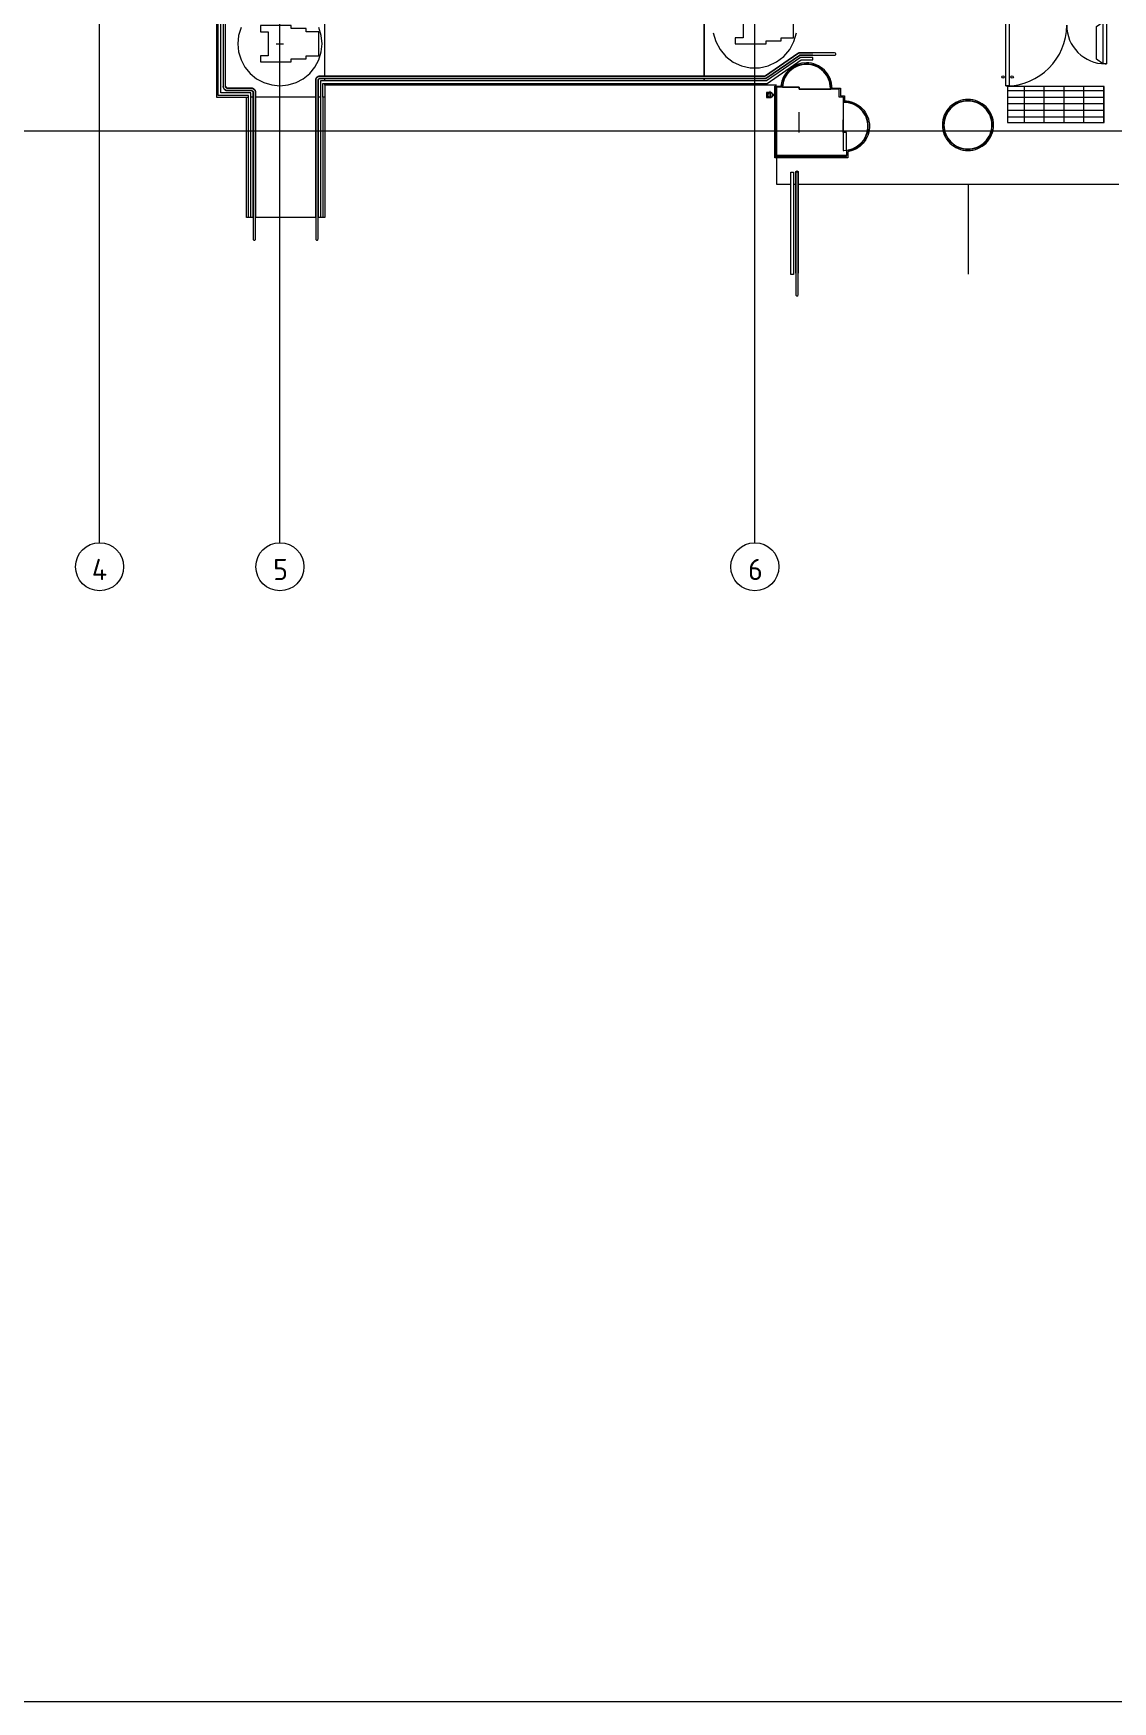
# Model space of a CAD drawing. Header units: millimetres. Extents: x -13069 to 207500, y -71366 to 56785.
# Drawn here: x 125025 to 142978, y -26315 to 1443 of the extents above; entities that cross this region are included whole.
import ezdxf

# ---------------------------------------------------------------- set-up
doc = ezdxf.new("R2010")
doc.units = ezdxf.units.MM
doc.layers.add('PDF _Геометрия', color=7, linetype='Continuous', true_color=0x999999)
doc.layers.add('PDF _Ригели', color=7, linetype='Continuous', true_color=0x959595)
doc.layers.add('PDF _Подложка без мебели', color=7, linetype='Continuous')
doc.layers.add('PDF _Текст', color=7, linetype='Continuous')
doc.styles.add('PDF GOST Common', font='GOST_Common.ttf')

msp = doc.modelspace()

# ---------------------------------------------------------------- hatches: boundary and pattern name
at = {"layer": 'PDF _Подложка без мебели', "true_color": 0xfbfbfb, "transparency": 33554559}
for points in [[(137481.321, 546.545), (137482.423, 579.443), (137494.923, 639.941), (137518.922, 703.942), (137551.622, 760.241), (137592.823, 810.54), (137641.621, 853.54), (137696.72, 888.342), (137752.021, 911.84), (137814.021, 927.844), (137884.721, 934.539), (137884.721, 927.844), (137819.822, 922.344), (137756.62, 906.341), (137690.422, 877.343), (137634.422, 839.544), (137585.52, 792.84), (137545.323, 738.543), (137514.82, 678.24), (137494.923, 613.641), (137486.323, 546.545)], [(138551.121, -504.859), (138551.121, -500.66), (138558.223, -499.457), (138629.423, -483.759), (138698.823, -454.456), (138757.92, -414.96), (138809.22, -365.558), (138848.222, -311.561), (138881.523, -243.757), (138899.821, -177.155), (138906.721, -104.261), (138913.322, -104.261), (138907.423, -171.155), (138889.921, -238.758), (138863.023, -298.06), (138857.322, -307.856), (138825.022, -355.158), (138811.521, -371.058), (138780.723, -402.46), (138763.023, -417.756), (138723.121, -446.357), (138679.722, -470.16), (138640.623, -486.255), (138612.223, -494.556), (138576.423, -502.857)], [(140171.421, -81.36), (140178.422, -150.556), (140196.421, -217.756), (140225.822, -280.756), (140265.623, -337.757), (140314.823, -386.86), (140371.824, -426.758), (140432.524, -455.06), (140500.822, -473.859), (140571.22, -480.158), (140640.422, -474.158), (140707.621, -456.159), (140770.622, -426.758), (140827.623, -386.86), (140876.719, -337.757), (140916.624, -280.756), (140946.025, -217.756), (140964.024, -150.556), (140970.024, -81.36), (140975.523, -81.36), (140970.622, -150.556), (140952.824, -217.756), (140923.924, -280.756), (140884.825, -337.757), (140831.822, -391.956), (140773.924, -432.459), (140709.922, -462.36), (140643.522, -480.158), (140571.22, -486.86), (140504.423, -480.958), (140434.825, -462.958), (140371.824, -434.058), (140314.823, -394.959), (140261.222, -342.658), (140220.024, -284.058), (140190.123, -220.057), (140173.32, -157.16), (140165.721, -81.36)]]:
    msp.add_hatch(color=7, dxfattribs=at).paths.add_polyline_path(points)

# ---------------------------------------------------------------- linework, layer by layer
at = {"layer": 'PDF _Геометрия', "color": 7, "lineweight": 13}
msp.add_lwpolyline([(207020.42, -26314.856), (207020.42, 56785.131), (90620.112, 56785.131), (90620.112, -26314.258)], close=True, dxfattribs=at)
at = {"layer": 'PDF _Подложка без мебели', "lineweight": 18}
for points in [[(137026.622, -7031.659, -0.414193125), (137426.622, -7431.659, -0.414187406), (137026.622, -7831.659, -0.4141845), (136626.622, -7431.659, -0.414190219), (137026.622, -7031.659), (137026.622, 46201.342)], [(126126.622, -7031.659, -0.414193125), (126526.622, -7431.659, -0.414187406), (126126.622, -7831.659, -0.4141845), (125726.622, -7431.659, -0.414190219), (126126.622, -7031.659), (126126.622, 23335.342)], [(129126.622, -7031.659, -0.414193125), (129526.622, -7431.659, -0.414187406), (129126.622, -7831.659, -0.4141845), (128726.622, -7431.659, -0.414190219), (129126.622, -7031.659), (129126.622, 23335.342)], [(128181.321, 2001.745), (128181.321, 561.743), (128181.422, 558.941), (128181.523, 556.14), (128181.822, 553.344), (128182.222, 550.543), (128182.722, 547.741), (128183.323, 545.043), (128184.022, 542.34), (128184.922, 539.642), (128185.823, 537.042), (128186.821, 534.442), (128188.023, 531.842), (128189.222, 529.345), (128190.623, 526.94), (128192.021, 524.542), (128193.522, 522.143), (128195.222, 519.842), (128196.922, 517.645), (128198.722, 515.545), (128200.621, 513.439), (128202.522, 511.444), (128204.621, 509.539), (128206.721, 507.745), (128208.921, 506.042), (128211.222, 504.345), (128213.52, 502.74), (128215.922, 501.342), (128218.321, 499.945), (128220.823, 498.644), (128223.423, 497.54), (128226.02, 496.441), (128228.62, 495.44), (128231.221, 494.641), (128233.921, 493.841), (128236.723, 493.243), (128239.421, 492.742), (128242.222, 492.34), (128245.021, 491.943), (128247.822, 491.741), (128250.621, 491.741), (128251.322, 491.741), (128651.322, 491.741), (128652.522, 491.644), (128653.721, 491.644), (128654.921, 491.442), (128656.123, 491.345), (128657.322, 491.143), (128658.421, 490.844), (128659.623, 490.545), (128660.823, 490.142), (128661.921, 489.739), (128663.023, 489.343), (128664.122, 488.842), (128665.223, 488.342), (128666.221, 487.744), (128667.323, 487.139), (128668.321, 486.444), (128669.221, 485.742), (128670.222, 485.04), (128671.122, 484.24), (128672.023, 483.441), (128672.822, 482.641), (128673.722, 481.744), (128674.421, 480.841), (128675.221, 479.84), (128675.923, 478.942), (128676.622, 477.941), (128677.223, 476.843), (128677.821, 475.842), (128678.321, 474.743), (128678.822, 473.644), (128679.322, 472.54), (128679.722, 471.441), (128680.122, 470.342), (128680.421, 469.14), (128680.723, 467.944), (128680.921, 466.845), (128681.123, 465.643), (128681.221, 464.44), (128681.321, 463.244), (128681.321, 462.042), (128681.321, 461.743, 0.413720859), (128651.322, 491.741, -0.175460374), (128670.521, 484.741)], [(128228.321, 542.541, -0.176413596), (128221.321, 561.743, 0.413776467), (128251.322, 531.744), (128250.123, 531.744), (128248.921, 531.744), (128247.721, 531.939), (128246.522, 532.043), (128245.42, 532.342), (128244.221, 532.543), (128243.022, 532.842), (128241.923, 533.239), (128240.821, 533.642), (128239.622, 534.045), (128238.52, 534.539), (128237.522, 535.04), (128236.421, 535.644), (128235.423, 536.242), (128234.422, 536.944), (128233.421, 537.64), (128232.521, 538.342), (128231.523, 539.141), (128230.723, 539.941), (128229.823, 540.844), (128229.023, 541.644), (128228.221, 542.541), (128227.522, 543.542), (128226.722, 544.439), (128226.121, 545.44), (128225.422, 546.545), (128224.922, 547.54), (128224.321, 548.644), (128223.823, 549.743), (128223.423, 550.842), (128222.923, 551.94), (128222.621, 553.143), (128222.322, 554.241), (128222.023, 555.444), (128221.821, 556.64), (128221.623, 557.745), (128221.421, 558.941), (128221.421, 560.144), (128221.321, 561.34), (128221.321, 561.743), (128221.321, 2001.745)], [(128221.321, 561.743), (128221.321, 2001.745, -0.412478374), (128251.322, 2031.744)], [(141204.222, 567.84, 0.414207877), (142214.219, 1577.844, 0.414256695), (142854.222, 937.841, 0.007263653), (142874.223, 938.14), (142818.022, 937.841), (142709.721, 1016.54), (142709.721, 1558.642), (142818.522, 1633.642)], [(137744.322, 1109.442), (137746.72, 1111.041), (137749.122, 1112.445), (137751.521, 1113.745), (137754.023, 1115.045), (137756.62, 1116.143), (137759.22, 1117.242), (137761.821, 1118.139), (137764.521, 1118.945), (137767.222, 1119.744), (137769.923, 1120.342), (137772.721, 1120.843), (137775.523, 1121.24), (137778.221, 1121.441), (137781.022, 1121.643), (137783.821, 1121.74), (137993.223, 1121.74), (137783.821, 1121.74), (137781.022, 1121.643), (137778.221, 1121.441), (137775.523, 1121.24), (137772.721, 1120.843), (137769.923, 1120.342), (137767.222, 1119.744), (137764.521, 1118.945), (137761.821, 1118.139), (137759.22, 1117.242), (137756.62, 1116.143), (137754.023, 1115.045), (137751.521, 1113.745), (137749.122, 1112.445), (137746.72, 1111.041), (137744.322, 1109.442), (137744.12, 1109.344), (137203.721, 737.042), (137202.723, 736.34), (137201.722, 735.742), (137200.621, 735.144), (137199.623, 734.643), (137198.521, 734.143), (137197.422, 733.642), (137196.223, 733.239), (137195.121, 732.94), (137193.922, 732.543), (137192.723, 732.342), (137191.621, 732.141), (137190.422, 731.939), (137189.222, 731.842), (137188.023, 731.744), (137186.821, 731.744), (137186.723, 731.744), (136698.323, 731.744), (136697.123, 731.744), (136695.921, 731.744), (129874.922, 731.744), (129872.123, 731.744), (129869.322, 731.744), (129791.322, 731.744), (129788.52, 731.64), (129785.722, 731.445), (129782.92, 731.243), (129780.223, 730.841), (129777.421, 730.34), (129774.723, 729.742), (129772.023, 728.942), (129769.322, 728.143), (129766.722, 727.239), (129764.122, 726.141), (129761.521, 725.042), (129759.022, 723.742), (129756.523, 722.442), (129754.121, 721.044), (129751.823, 719.439), (129749.522, 717.84), (129747.322, 716.143), (129745.222, 714.343), (129743.122, 712.445), (129741.12, 710.443), (129739.222, 708.441), (129737.422, 706.341), (129735.621, 704.144), (129734.022, 701.843), (129732.423, 699.542), (129731.022, 697.143), (129729.621, 694.641), (129728.321, 692.242), (129727.122, 689.642), (129726.121, 687.042), (129725.123, 684.442), (129724.321, 681.744), (129723.521, 679.04), (129722.923, 676.342), (129722.322, 673.644), (129721.922, 670.843), (129721.623, 668.041), (129721.421, 665.24), (129721.321, 662.445), (129721.321, 661.743, -0.413549339), (129791.322, 731.744)], [(129721.321, 662.445), (129721.421, 665.24), (129721.623, 668.041), (129721.922, 670.843), (129722.322, 673.644), (129722.923, 676.342), (129723.521, 679.04), (129724.321, 681.744), (129725.123, 684.442), (129726.121, 687.042), (129727.122, 689.642), (129728.321, 692.242), (129729.621, 694.641), (129731.022, 697.143), (129732.423, 699.542), (129734.022, 701.843), (129735.621, 704.144), (129737.422, 706.341), (129739.222, 708.441), (129741.12, 710.443), (129743.122, 712.445), (129745.222, 714.343), (129747.322, 716.143), (129749.522, 717.84), (129751.823, 719.439), (129754.121, 721.044), (129756.523, 722.442), (129759.022, 723.742), (129761.521, 725.042), (129764.122, 726.141), (129766.722, 727.239), (129769.322, 728.143), (129772.023, 728.942), (129774.723, 729.742), (129777.421, 730.34), (129780.223, 730.841), (129782.92, 731.243), (129785.722, 731.445), (129788.52, 731.64), (129791.322, 731.744), (129869.322, 731.744), (129873.323, 731.744), (136694.322, 731.744), (136698.323, 731.744), (137186.723, 731.744, 0.154458635), (137203.721, 737.042), (137744.12, 1109.344, -0.150523562), (137783.821, 1121.74)], [(137993.223, 1081.744), (138353.221, 1081.744, 0.414424521), (138373.222, 1101.745, 0.412541897), (138353.221, 1121.74), (137993.223, 1121.74)], [(138283.323, 514.44, 0.010279119), (138283.622, 529.04, 0.414251347), (137884.721, 927.844, 0.401504219), (137486.323, 546.545), (137386.323, 546.545), (137386.323, -587.159)], [(138500.621, 295.043), (138500.621, 383.74), (138431.321, 383.74), (138431.321, 514.044), (137766.322, 514.044), (137766.322, 514.44), (137766.322, 546.545), (137486.323, 546.545), (137766.322, 546.545), (137766.322, 514.44), (138283.323, 514.44), (138285.023, 514.44), (138286.622, 514.44), (138288.322, 514.44), (138289.921, 514.44, 0.010068332), (138290.223, 529.04, 0.414309129), (137884.721, 934.539, 0.387343136), (137481.022, 566.644)], [(138310.023, 514.044, 0.004885318), (138310.221, 529.04, 0.41422183), (137884.721, 954.54), (137884.721, 934.539)], [(128651.322, 491.741), (128251.322, 491.741, -0.414121575), (128181.321, 561.743)], [(128652.122, 531.64), (128654.921, 531.64), (128657.722, 531.445), (128660.423, 531.14), (128663.221, 530.639), (128666.023, 530.145), (128668.721, 529.54), (128671.421, 528.741), (128674.122, 527.941), (128676.722, 526.94), (128679.322, 525.842), (128681.822, 524.743), (128684.321, 523.443), (128686.821, 522.039), (128689.122, 520.642), (128691.523, 519.042), (128693.721, 517.34), (128695.921, 515.643), (128698.02, 513.842), (128700.322, 511.645), (128702.122, 509.942), (128703.923, 507.842), (128705.723, 505.743), (128707.521, 503.54), (128709.123, 501.245), (128710.621, 498.84), (128712.123, 496.441), (128713.423, 494.042), (128714.723, 491.54), (128715.821, 488.94), (128716.822, 486.34), (128717.823, 483.74), (128718.623, 481.042), (128719.322, 478.344), (128719.923, 475.64), (128720.42, 472.845), (128720.823, 470.043), (128721.122, 467.242), (128721.321, 464.544), (128721.321, 461.743), (128721.321, 383.642), (128721.321, 379.742), (128721.321, -1616.657), (128721.321, 381.341), (128721.321, 382.543), (128721.321, 383.642), (128721.321, 461.743), (128721.321, 464.544), (128721.122, 467.242), (128720.823, 470.043), (128720.42, 472.845), (128719.923, 475.64), (128719.322, 478.344), (128718.623, 481.042), (128717.823, 483.74), (128716.822, 486.34), (128715.821, 488.94), (128714.723, 491.54), (128713.423, 494.042), (128712.123, 496.441), (128710.621, 498.84), (128709.123, 501.245), (128707.521, 503.54), (128705.723, 505.743), (128703.923, 507.842), (128702.122, 509.942), (128700.123, 511.944), (128698.02, 513.842), (128695.921, 515.643), (128693.721, 517.34), (128691.523, 519.042), (128689.122, 520.642), (128686.821, 522.039), (128684.321, 523.443), (128681.822, 524.743), (128679.322, 525.842), (128676.722, 526.94), (128674.122, 527.941), (128671.421, 528.741), (128668.721, 529.54), (128666.023, 530.145), (128663.221, 530.639), (128660.423, 531.14), (128657.722, 531.445), (128654.921, 531.64), (128652.122, 531.64), (128651.322, 531.744), (128251.322, 531.744), (128651.322, 531.744, -0.414098314), (128721.321, 461.743)], [(137277.623, 462.341, 0.399712676), (137236.122, 418.841, 0.414543239), (137279.921, 375.543, 0.347703576), (137321.922, 408.843), (137336.521, 408.843), (137336.521, 428.845), (137321.821, 428.845)], [(137282.222, 462.341, -0.330543325), (137321.821, 428.845, 0.331706516), (137282.222, 462.042), (137282.222, 475.64), (137277.623, 475.64), (137277.623, 462.042, 0.399076292), (137236.622, 418.841, 0.413985852), (137279.921, 375.543, 0.346319661), (137322.221, 408.74)], [(137299.623, 454.742, 0.121298015), (137279.722, 459.844, 0.413419256), (137238.621, 418.041, 0.118698173), (137243.721, 398.944)], [(137243.721, 438.641, 0.118698173), (137238.621, 419.543, 0.41434394), (137279.722, 377.844, -0.124461396), (137259.822, 382.842)], [(137315.721, 398.944, 0.122497937), (137320.723, 418.841, 0.414313117), (137279.023, 459.942, 0.120737963), (137259.822, 454.742)], [(137315.721, 438.641, -0.122497937), (137320.723, 418.841, -0.415237256), (137280.522, 377.74, 0.125041366), (137299.623, 382.842)], [(138500.621, 321.142, -0.010172103), (138507.823, 321.24, -0.414221781), (138933.323, -104.261, -0.371264126), (138571.122, -525.055), (138571.122, -627.155), (137358.122, -627.155), (137358.122, 414.141)], [(138874.821, -276.758, 0.110554863), (138913.322, -104.261, 0.414209156), (138507.823, 301.245, 0.010796546), (138500.621, 301.141)], [(107330.522, -176.661, -0.414186), (106930.522, -576.661, -0.414279097), (106530.522, -176.661, -0.414284722), (106930.522, 223.339, -0.414191625), (107330.522, -176.661), (152759.019, -176.661)], [(138591.621, -501.056, -0.015856948), (138571.122, -503.455), (138571.122, -504.755, 0.026206888), (138608.522, -497.059)], [(128681.321, -1616.657), (128681.321, -1976.661, 0.414373375), (128701.322, -1996.656, 0.41623534), (128721.321, -1976.661), (128721.321, -1616.657)], [(129721.321, -1616.657), (129721.321, -1976.661, 0.414315325), (129741.322, -1996.656, 0.41620411), (129761.323, -1976.661), (129761.323, -1616.657)], [(137707.423, -2546.656), (137707.423, -2906.659, 0.414341327), (137727.421, -2926.661, 0.412477128), (137747.422, -2906.659), (137747.422, -2546.656)]]:
    msp.add_lwpolyline(points, format="xyb", dxfattribs=at)
for points in [[(129871.321, 1881.744), (129871.321, 2181.744), (128071.321, 2181.744), (128071.321, 381.744), (128571.321, 381.744), (128601.322, 381.744), (128601.322, 411.743), (128101.322, 411.743), (128101.322, 2151.745), (129841.322, 2151.745), (129841.322, 1851.745), (129871.321, 1851.745)], [(128681.321, 381.744), (128641.322, 381.744), (128641.322, 451.745), (128141.322, 451.745), (128141.322, 2111.743), (129801.322, 2111.743), (129801.322, 1811.743), (129871.321, 1811.743)], [(128181.321, 2001.745), (128181.321, 561.743), (128181.422, 558.941), (128181.523, 556.14), (128181.822, 553.344), (128182.222, 550.543), (128182.722, 547.741), (128183.323, 545.043), (128184.022, 542.34), (128184.922, 539.642), (128185.823, 537.042), (128186.821, 534.442), (128188.023, 531.842), (128189.222, 529.345), (128190.623, 526.94), (128192.021, 524.542), (128193.522, 522.143), (128195.222, 519.842), (128196.922, 517.645), (128198.722, 515.545), (128200.621, 513.439), (128202.522, 511.444), (128204.621, 509.539), (128206.721, 507.745), (128208.921, 506.042), (128211.222, 504.345), (128213.52, 502.74), (128215.922, 501.342), (128218.321, 499.945), (128220.823, 498.644), (128223.423, 497.54), (128226.02, 496.441), (128228.62, 495.44), (128231.221, 494.641), (128233.921, 493.841), (128236.723, 493.243), (128239.421, 492.742), (128242.222, 492.34), (128245.021, 491.943), (128247.822, 491.741), (128250.621, 491.741)], [(129871.321, 731.744), (129871.321, 1731.744)], [(129066.221, 1271.643), (129186.222, 1271.643)], [(129126.622, 1206.64), (129126.622, 1336.645)], [(137386.323, 581.744), (136186.323, 581.744), (136186.323, 611.743), (136186.323, 581.744), (129871.321, 581.744), (129871.321, 611.743), (136696.321, 611.743), (137233.421, 611.743), (137799.421, 1001.745), (137993.223, 1001.745), (137993.223, 1041.741), (137786.921, 1041.741), (137220.921, 651.745), (136696.321, 651.745), (129871.321, 651.745), (129871.321, 691.741)], [(129761.323, 662.945), (129761.421, 664.141)], [(129761.323, 661.743), (129761.323, 662.945)], [(129871.321, 651.745), (129801.322, 651.745), (129801.322, 381.744), (129761.323, 381.744)], [(129761.421, 664.141), (129761.521, 665.24)], [(129761.521, 665.24), (129761.723, 666.442)], [(129761.723, 666.442), (129761.921, 667.645)], [(129761.921, 667.645), (129762.223, 668.841)], [(129762.223, 668.841), (129762.522, 669.94)], [(129762.522, 669.94), (129762.822, 671.142)], [(129762.822, 671.142), (129763.221, 672.241)], [(129763.221, 672.241), (129763.722, 673.339)], [(129763.722, 673.339), (129764.222, 674.444)], [(129764.222, 674.444), (129764.723, 675.543)], [(129764.723, 675.543), (129765.321, 676.641)], [(129765.321, 676.641), (129765.922, 677.642)], [(129765.922, 677.642), (129766.621, 678.643)], [(129766.621, 678.643), (129767.323, 679.644)], [(129767.323, 679.644), (129768.022, 680.541)], [(129768.022, 680.541), (129768.821, 681.445)], [(129768.821, 681.445), (129769.621, 682.342)], [(129769.621, 682.342), (129770.42, 683.239)], [(129770.42, 683.239), (129771.321, 684.045)], [(129771.321, 684.045), (129772.221, 684.844)], [(129772.221, 684.844), (129773.121, 685.54)], [(129773.121, 685.54), (129774.122, 686.242)], [(129774.122, 686.242), (129775.123, 686.944)], [(129775.123, 686.944), (129776.121, 687.542)], [(129776.121, 687.542), (129777.223, 688.14)], [(129777.223, 688.14), (129778.221, 688.745)], [(129778.221, 688.745), (129779.322, 689.245)], [(129779.322, 689.245), (129780.421, 689.642)], [(129780.421, 689.642), (129781.62, 690.045)], [(129781.62, 690.045), (129782.722, 690.441)], [(129782.722, 690.441), (129783.921, 690.74)], [(129783.921, 690.74), (129785.023, 691.04)], [(129785.023, 691.04), (129786.222, 691.241)], [(129786.222, 691.241), (129787.422, 691.442)], [(129787.422, 691.442), (129788.621, 691.54)], [(129788.621, 691.54), (129789.82, 691.644)], [(129841.322, 381.744), (129841.322, 611.743), (129871.321, 611.743)], [(129871.321, 581.744), (129871.321, 381.744), (129841.322, 381.744), (129841.322, -1618.256)], [(137358.122, 423.644), (137358.122, 566.54), (137482.722, 566.54)], [(141510.52, -41.858), (141510.52, 558.142)], [(141840.519, -41.858), (141840.519, 558.142)], [(142170.524, -41.858), (142170.524, 558.142)], [(142500.523, -41.858), (142500.523, 558.142)], [(142830.522, -41.858), (142830.522, 558.142)], [(128681.321, -1618.256), (128641.322, -1618.256), (128601.322, -1618.256), (128571.321, -1618.256), (128571.321, 381.744)], [(128601.322, -1618.256), (128601.322, 381.744)], [(128641.322, -1618.256), (128641.322, 381.744)], [(129721.321, 381.744), (128721.321, 381.744)], [(129801.322, 381.744), (129801.322, -1618.256), (129761.323, -1618.256)], [(129871.321, 381.744), (129871.321, -1618.256), (129841.322, -1618.256), (129801.322, -1618.256)], [(137266.023, 459.942), (137218.721, 459.942), (137218.721, 458.74), (137218.721, 455.242), (137218.721, 449.542), (137218.721, 442.144), (137218.721, 433.343), (137218.721, 423.742), (137218.721, 413.842), (137218.721, 404.241), (137218.721, 395.44), (137218.721, 388.043), (137218.721, 382.44), (137218.721, 378.942), (137218.721, 377.74), (137266.023, 377.74)], [(137336.521, 413.842), (137373.02, 413.842), (137373.02, 423.84), (137336.521, 423.84)], [(137386.323, 529.742), (137366.322, 529.742), (137366.322, 423.644)], [(137366.322, 414.044), (137366.322, -607.16), (138551.121, -607.16), (138551.121, -587.159)], [(137386.323, 546.545), (137378.123, 546.545), (137378.123, 529.742)], [(138331.321, 514.044), (138331.321, 534.045), (138451.322, 534.045), (138451.322, 403.741), (138520.622, 403.741), (138520.622, 298.443)], [(138551.121, -499.756), (138551.121, -207.16), (138493.223, -207.16), (138493.223, 3.741), (138500.621, 3.741), (138500.621, 293.945)], [(141229.624, 494.042), (142839.622, 494.042)], [(141229.624, 384.045), (142839.622, 384.045)], [(137766.322, -207.16), (137766.322, 130.041)], [(141229.624, 274.041), (142839.622, 274.041)], [(141229.624, 164.044), (142839.622, 164.044)], [(141229.624, 54.04), (142839.622, 54.04)], [(138551.121, -500.055), (138551.121, -587.159), (137386.323, -587.159), (137386.323, -1065.955), (137627.421, -1065.955)], [(137667.421, -1065.955), (137707.423, -1065.955)], [(137707.423, -1368.36), (137707.423, -1354.157), (137707.423, -1355.359), (137707.423, -1356.556), (137707.423, -1357.758), (137707.423, -1358.857), (137707.423, -1360.059), (137707.423, -1361.255), (137707.423, -1362.458), (137707.423, -1363.556), (137707.423, -1364.655), (137707.423, -1365.857), (137707.423, -1364.655), (137707.423, -1363.556), (137707.423, -1362.458), (137707.423, -1361.255), (137707.423, -1360.059), (137707.423, -1358.857), (137707.423, -1357.758), (137707.423, -1356.556), (137707.423, -1355.359), (137707.423, -1354.157), (137707.423, -866.657), (137707.423, -865.857), (137707.521, -865.058), (137707.521, -864.258), (137707.621, -863.459), (137707.823, -862.659), (137708.021, -861.86), (137708.223, -861.06), (137708.421, -860.358), (137708.723, -859.559), (137709.022, -858.857), (137709.321, -858.155), (137709.721, -857.355), (137710.023, -856.659), (137710.423, -855.958), (137710.923, -855.359), (137711.323, -854.658), (137711.821, -854.059), (137712.422, -853.455), (137712.922, -852.857), (137713.52, -852.259), (137714.021, -851.758), (137714.622, -851.258), (137715.321, -850.757), (137715.922, -850.257), (137716.621, -849.756), (137717.323, -849.36), (137718.022, -848.957), (137718.721, -848.658), (137719.422, -848.255), (137720.121, -847.956), (137720.921, -847.761), (137721.72, -847.455), (137722.422, -847.26), (137723.222, -847.059), (137724.021, -846.955), (137724.821, -846.76), (137725.621, -846.76), (137726.423, -846.656), (137727.223, -846.656), (137727.421, -846.656), (137728.221, -846.656), (137729.023, -846.656), (137729.823, -846.76), (137730.622, -846.857), (137731.422, -847.059), (137732.121, -847.156), (137732.92, -847.358), (137733.723, -847.657), (137734.422, -847.956), (137735.221, -848.157), (137735.923, -848.56), (137736.622, -848.859), (137737.321, -849.256), (137738.023, -849.659), (137738.722, -850.159), (137739.323, -850.556), (137740.022, -851.056), (137740.623, -851.557), (137741.221, -852.155), (137741.722, -852.656), (137742.323, -853.26), (137742.823, -853.858), (137743.321, -854.56), (137743.821, -855.158), (137744.221, -855.86), (137744.621, -856.458), (137745.021, -857.16), (137745.42, -857.96), (137745.723, -858.655), (137746.022, -859.357), (137746.321, -860.157), (137746.623, -860.859), (137746.821, -861.658), (137746.922, -862.458), (137747.123, -863.257), (137747.221, -864.057), (137747.322, -864.856), (137747.422, -865.656), (137747.422, -866.456), (137747.422, -866.657), (137707.423, -866.657), (137707.423, -1354.157), (137707.423, -1377.656), (137707.423, -2546.656), (137707.423, -1368.256), (137707.423, -1367.957), (137707.423, -1366.858), (137707.423, -1365.857), (137707.423, -1366.858), (137707.423, -1367.957), (137707.423, -1368.256)], [(137708.021, -861.86), (137708.223, -861.06), (137708.421, -860.358), (137708.723, -859.559), (137709.022, -858.857), (137709.321, -858.155), (137709.721, -857.355), (137710.023, -856.659), (137710.423, -855.958), (137710.923, -855.359), (137711.323, -854.658), (137711.821, -854.059), (137712.422, -853.455), (137712.922, -852.857), (137713.52, -852.259), (137714.021, -851.758), (137714.622, -851.258), (137715.321, -850.757), (137715.922, -850.257), (137716.621, -849.756), (137717.323, -849.36), (137718.022, -848.957), (137718.721, -848.658), (137719.422, -848.255), (137720.121, -847.956), (137720.921, -847.761), (137721.72, -847.455), (137722.422, -847.26), (137723.222, -847.059), (137724.021, -846.955), (137724.821, -846.76), (137725.621, -846.76), (137726.423, -846.656), (137727.223, -846.656), (137727.421, -846.656), (137728.221, -846.656), (137729.023, -846.656), (137729.823, -846.76), (137730.622, -846.857), (137731.422, -847.059), (137732.121, -847.156), (137732.92, -847.358), (137733.723, -847.657), (137734.422, -847.956), (137735.221, -848.157), (137735.923, -848.56), (137736.622, -848.859), (137737.321, -849.256), (137738.023, -849.659), (137738.722, -850.159), (137739.323, -850.556), (137740.022, -851.056), (137740.623, -851.557), (137741.221, -852.155), (137741.722, -852.656), (137742.323, -853.26), (137742.823, -853.858), (137743.321, -854.56), (137743.821, -855.158), (137744.221, -855.86), (137744.621, -856.458)], [(137729.722, -866.657), (137725.123, -866.657)], [(137745.021, -857.16), (137745.42, -857.96), (137745.723, -858.655), (137746.022, -859.357), (137746.321, -860.157), (137746.623, -860.859), (137746.821, -861.658), (137746.922, -862.458)], [(137747.422, -1065.955), (143082.225, -1065.955)], [(140578.019, -2565.955), (140578.019, -1065.955)], [(137747.422, -1354.157), (137747.422, -1368.36)], [(137747.422, -1368.256), (137747.422, -1367.158), (137747.422, -1366.059), (137747.422, -1364.96), (137747.422, -1363.856), (137747.422, -1362.659), (137747.422, -1361.561), (137747.422, -1360.358), (137747.422, -1359.156), (137747.422, -1358.057), (137747.422, -1356.861), (137747.422, -1355.658), (137747.422, -1354.456)], [(129721.321, -1618.256), (128721.321, -1618.256)]]:
    msp.add_lwpolyline(points, dxfattribs=at)
for points in [[(136186.323, 731.744), (136186.323, 1731.744)], [(141204.222, 567.84), (141204.222, 1632.842), (141259.22, 1632.842), (141259.22, 567.84)], [(142819.224, 1632.842), (142874.223, 1632.842), (142874.223, 938.14), (142819.224, 938.14)], [(129721.321, 382.543), (129721.321, 381.341), (129721.321, -1616.657), (129721.321, 379.742), (129721.321, 383.642), (129721.321, 661.743), (129721.321, 383.642)], [(129761.323, 383.642), (129761.323, 382.543), (129761.323, 381.341), (129761.323, -1616.657), (129761.323, 379.742), (129761.323, 383.642), (129761.323, 661.743)], [(136186.323, 651.745), (136186.323, 691.741)], [(142839.622, 558.142), (141229.624, 558.142), (141229.624, -41.858), (142839.622, -41.858)], [(128681.321, 382.543), (128681.321, 381.341), (128681.321, -1616.657), (128681.321, 379.742), (128681.321, 383.642), (128681.321, 461.743), (128681.321, 383.642)], [(137279.722, 380.041), (137279.722, 457.641)], [(137667.421, -1366.657), (137667.421, -2566.657), (137627.421, -2566.657), (137627.421, -1366.657), (137627.421, -866.657), (137667.421, -866.657)], [(137747.422, -1377.656), (137747.422, -2546.656), (137747.422, -1368.256), (137747.422, -1367.158), (137747.422, -1366.059), (137747.422, -1364.96), (137747.422, -1363.856), (137747.422, -1362.659), (137747.422, -1361.561), (137747.422, -1360.358), (137747.422, -1359.156), (137747.422, -1358.057), (137747.422, -1356.861), (137747.422, -1355.658), (137747.422, -1354.456), (137747.422, -1354.157), (137747.422, -866.657), (137747.422, -1354.157)]]:
    msp.add_lwpolyline(points, close=True, dxfattribs=at)
at = {"layer": 'PDF _Подложка без мебели', "color": 250, "lineweight": 18, "true_color": 0x252525}
for points in [[(136701.222, 1366.644), (136701.222, 1266.644), (137212.422, 1266.644), (137212.422, 1316.644), (137462.422, 1316.644), (137462.422, 1366.644), (137672.422, 1366.644), (137672.422, 1766.644), (137462.422, 1766.644), (137462.422, 1816.644), (137212.422, 1816.644), (137212.422, 1866.644), (136701.222, 1866.644), (136701.222, 1766.644), (136831.221, 1766.644), (136831.221, 1366.644)], [(128801.222, 1071.643), (128801.222, 971.643), (129312.422, 971.643), (129312.422, 1021.643), (129562.422, 1021.643), (129562.422, 1071.643), (129772.422, 1071.643), (129772.422, 1471.643), (129562.422, 1471.643), (129562.422, 1521.643), (129312.422, 1521.643), (129312.422, 1571.643), (128801.222, 1571.643), (128801.222, 1471.643), (128931.221, 1471.643), (128931.221, 1071.643)]]:
    msp.add_lwpolyline(points, close=True, dxfattribs=at)
at = {"layer": 'PDF _Подложка без мебели', "color": 251, "lineweight": 18, "true_color": 0x4c4c4c}
for points in [[(128479.921, 1539.44), (128440.022, 1408.142), (128426.622, 1271.643), (128440.022, 1135.04), (128479.921, 1003.741), (128544.621, 882.745), (128631.62, 776.641), (128737.721, 689.544), (128858.723, 624.841), (128990.022, 585.04), (129126.622, 571.643), (129263.221, 585.04), (129394.523, 624.841), (129515.522, 689.544), (129621.623, 776.641), (129708.622, 882.745), (129773.323, 1003.741), (129813.121, 1135.04), (129826.622, 1271.643), (129813.121, 1408.142), (129773.323, 1539.44)], [(136335.923, 1452.642), (136376.521, 1306.939), (136447.621, 1173.242), (136545.622, 1058.044), (136666.221, 966.54), (136803.62, 903.045), (136951.423, 870.642), (137102.723, 870.739), (137250.523, 903.344), (137387.822, 967.04), (137508.223, 1058.642), (137606.221, 1174.041), (137677.021, 1307.745), (137717.421, 1453.643)]]:
    msp.add_lwpolyline(points, dxfattribs=at)
at = {"layer": 'PDF _Подложка без мебели', "lineweight": 18}
for points in [[(137219.023, 699.639), (137221.522, 700.939), (137223.921, 702.343), (137226.423, 704.04), (137766.822, 1076.44, -0.149248445), (137783.821, 1081.744), (137993.223, 1081.744), (137783.821, 1081.744), (137783.723, 1081.744), (137782.521, 1081.64), (137781.321, 1081.64), (137780.122, 1081.445), (137779.023, 1081.341), (137777.821, 1081.042), (137776.622, 1080.841), (137775.523, 1080.541), (137774.321, 1080.145), (137773.222, 1079.742), (137772.123, 1079.241), (137771.022, 1078.845), (137769.923, 1078.24), (137768.821, 1077.642), (137767.823, 1077.044), (137766.822, 1076.44), (137226.423, 704.04), (137226.222, 703.942), (137223.921, 702.343), (137221.522, 700.939), (137219.023, 699.639), (137216.523, 698.339), (137213.923, 697.241), (137211.323, 696.142), (137208.723, 695.245), (137206.022, 694.439), (137203.321, 693.743), (137200.621, 693.139), (137197.822, 692.645), (137195.121, 692.242), (137192.323, 691.943), (137189.521, 691.741), (137186.723, 691.741), (136698.323, 691.741), (136697.123, 691.741), (136695.921, 691.741), (129874.922, 691.741), (129872.123, 691.741), (129869.322, 691.741), (129791.023, 691.741), (129791.023, 691.741), (129791.322, 691.741), (129869.322, 691.741), (129873.323, 691.741), (136694.322, 691.741), (136698.323, 691.741), (137186.723, 691.741), (137189.521, 691.741), (137192.323, 691.943), (137195.121, 692.242), (137197.822, 692.645), (137200.621, 693.139), (137203.321, 693.743), (137206.022, 694.439), (137208.723, 695.245), (137211.323, 696.142), (137213.923, 697.241), (137216.523, 698.339)], [(137240.922, 418.841, 0.414582043), (137279.722, 380.041, 0.414582577), (137318.522, 418.841, 0.413638531), (137279.722, 457.641, 0.413637998)], [(138507.823, -503.156, 0.414199707), (138906.721, -104.261, 0.414252999), (138507.823, 294.543, 0.004943858), (138493.223, 294.342), (138493.223, -502.857, 0.010239438)], [(140571.22, -506.861, 0.414219225), (140996.72, -81.36, 0.414224562), (140571.22, 344.14, 0.414219186), (140145.719, -81.36, 0.414213849)], [(140571.22, -486.86, 0.414116035), (140976.719, -81.36, 0.414214515), (140571.22, 324.145, 0.414304771), (140165.721, -81.36, 0.414206298)], [(140571.22, -480.158, 0.414305305), (140970.024, -81.36, 0.414251441), (140571.22, 317.541, 0.414203884), (140172.325, -81.36, 0.414257725)]]:
    msp.add_lwpolyline(points, format="xyb", close=True, dxfattribs=at)
for centre, radius in [((141154.228, 717.645), 19.995), ((141306.73, 717.65), 19.989)]:
    msp.add_circle(centre, radius, dxfattribs=at)
for centre, radius, start, end in [((137884.728, 529.073), 425.467, 90.0009952, 174.9339691), ((129791.41, 661.655), 30.087, 90.1678029, 179.8321971), ((129790.897, 661.737), 29.574, 139.7632036, 179.9899145), ((129791.39, 661.728), 30.013, 90.1310693, 129.9378598), ((137186.699, 762.045), 70.303, 270.0194513, 304.4050547), ((128251.244, 561.704), 29.96, 230.3349229, 270.1496356), ((128651.857, 461.893), 29.465, 359.7083397, 40.0208578), ((137280.786, 417.772), 42.557, 121.5456764, 148.4420433), ((137279.829, 419.103), 41.37, 211.4143435, 238.99931), ((137279.937, 419.052), 40.799, 30.9669174, 59.045363), ((137280.824, 417.885), 39.706, 300.4104066, 329.1759399), ((138548.767, -121.327), 361.209, 336.7418694, 341.0116983), ((138501.315, -101.37), 412.496, 346.9288468, 350.0619851), ((138503.268, -91.733), 418.852, 285.1343551, 293.9388465), ((138488.8, -55.268), 458.056, 288.2205429, 291.8018605), ((138514.676, -116.661), 391.381, 295.6219152, 302.8230679), ((138484.065, -62.544), 453.52, 297.7630991, 301.4695093), ((138508.57, -104.749), 404.663, 303.8407522, 324.2348172), ((138528.221, -129.366), 373.199, 307.1162435, 311.6667214), ((138510.271, -106.643), 402.153, 317.049033, 321.2316588), ((138504.602, -102.652), 409.125, 325.0447012, 334.2241195), ((138452.233, -70.49), 470.573, 327.1195444, 330.6051877)]:
    msp.add_arc(centre, radius, start, end, dxfattribs=at)
at = {"layer": 'PDF _Ригели', "color": 7, "lineweight": 18}
for points in [[(137026.622, -2015.058), (137026.622, 46201.342)], [(126126.622, -2015.058), (126126.622, 24328.042)], [(129126.622, -2015.058), (129126.622, 24328.042)], [(108736.521, -176.661), (150567.924, -176.661)]]:
    msp.add_lwpolyline(points, dxfattribs=at)

# ---------------------------------------------------------------- texts
at = {"layer": 'PDF _Текст', "char_height": 353.515, "attachment_point": 4, "style": 'PDF GOST Common'}
for s, insert in [('4', (125998.876, -7476.801)), ('5', (129014.413, -7476.801)), ('6', (136914.51, -7476.801))]:
    msp.add_mtext(s, dxfattribs=dict(at, insert=insert))

doc.saveas('drawing.dxf')
